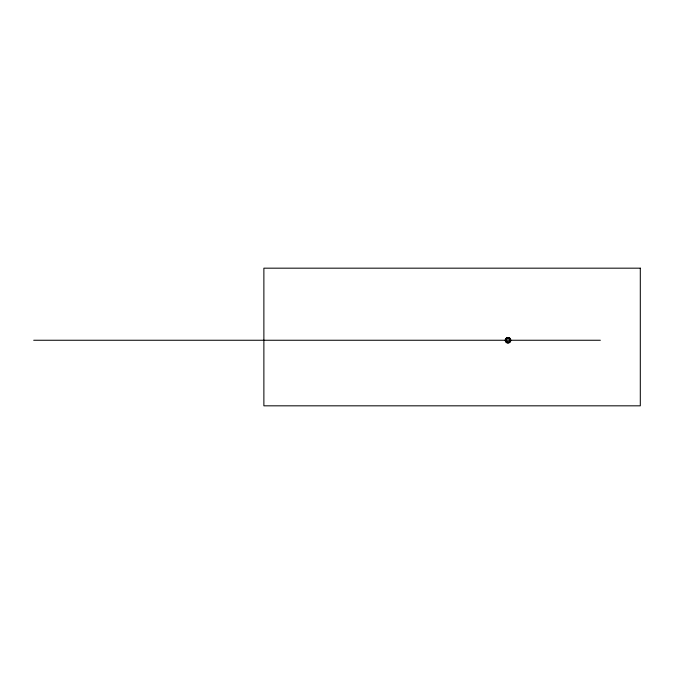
<?xml version="1.0" encoding="UTF-8"?>
<svg xmlns="http://www.w3.org/2000/svg" width="674" height="674" viewBox="0 0 674 674"><rect width="100%" height="100%" fill="white"/><g stroke="black" fill="none" stroke-linecap="round" stroke-linejoin="round"><path stroke-width="1.01" d="M33.7 340.252L600.365 340.252M640.3 268.176L263.879 268.176L263.879 405.824L640.3 405.824L640.3 268.176M507.101 341.6A1.626 1.626 0 0 0 509.628 340.37A1.626 1.626 0 0 0 507.303 338.795A1.626 1.626 0 0 0 507.101 341.6M506.848 342.274A2.325 2.325 0 0 0 510.336 340.252A2.325 2.325 0 0 0 506.848 338.238A2.325 2.325 0 0 0 506.848 342.274M506.73 342.468A2.561 2.561 0 0 0 510.572 340.252A2.561 2.561 0 0 0 506.73 338.036A2.561 2.561 0 0 0 506.73 342.468M506.612 342.67A2.789 2.789 0 0 0 510.799 340.252A2.789 2.789 0 0 0 506.612 337.834A2.789 2.789 0 0 0 506.612 342.67"/></g></svg>
